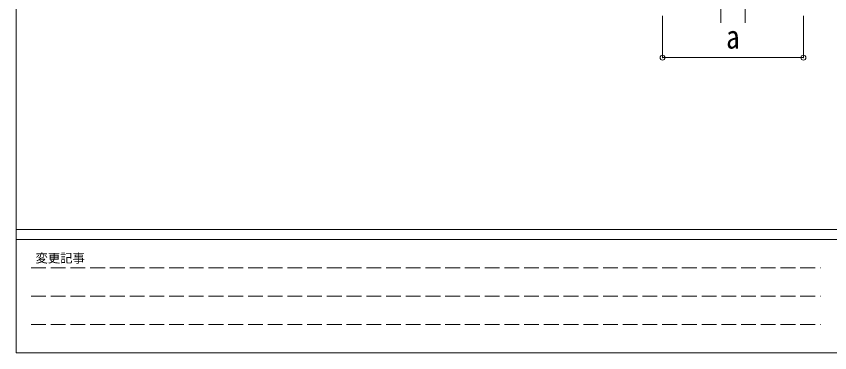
# Model space of a CAD drawing. Units: millimetres at full size; details may follow other scales. Extents: x -9783 to 9892, y -6828 to 6752.
# Drawn here: x -9783 to -4009, y -6828 to -4438 of the extents above; entities that cross this region are included whole.
import ezdxf
from ezdxf.enums import TextEntityAlignment as Align

# ---------------------------------------------------------------- set-up
doc = ezdxf.new("R2010")
doc.units = ezdxf.units.MM
doc.header["$LTSCALE"] = 35
doc.header["$PDMODE"] = 32
doc.header["$PDSIZE"] = 35
doc.linetypes.add('DASHED3', pattern=[4, 3, -1])
for name, color, linetype, lineweight in [('0-8_PARTS2', 2, 'Continuous', 9), ('0-A_寸法', 6, 'Continuous', 9), ('F-0_240', 7, 'Continuous', 9)]:
    doc.layers.add(name, color=color, linetype=linetype, lineweight=lineweight)
doc.styles.add('ＭＳ ゴシック', font='')
doc.styles.get('ＭＳ ゴシック').set_extended_font_data('MS Gothic')

msp = doc.modelspace()

# ---------------------------------------------------------------- linework, layer by layer
at = {"layer": '0-8_PARTS2'}
for p, q in [((-4782.51, -3725.96), (-4782.51, -4485.16)), ((-4610, -3725.96), (-4610, -4485.16))]:
    msp.add_line(p, q, dxfattribs=at)
at = {"layer": '0-A_寸法'}
for p, q in [((-5196.02, -4731.55), (-5196.02, -4435.16)), ((-5196.02, -4491.58), (-5196.02, -4435.16)), ((-4196.02, -4731.55), (-4196.02, -4435.16)), ((-5196.02, -4731.55), (-4196.02, -4731.55))]:
    msp.add_line(p, q, dxfattribs=at)
for p in [(-5196.02, -4731.55), (-4196.02, -4731.55)]:
    msp.add_point(p, dxfattribs=at)
at = {"layer": 'F-0_240', "color": 5}
for p, q in [((-9783.03, 6751.9), (-9783.03, -6828.1)), ((-9783.03, -5953.1), (9396.97, -5953.1)), ((-9783.03, -6023.1), (6285.75, -6023.1)), ((-9783.03, -6828.1), (9396.97, -6828.1))]:
    msp.add_line(p, q, dxfattribs=at)
at = {"layer": 'F-0_240', "color": 4, "linetype": 'DASHED3'}
for p, q in [((-9678.03, -6224.35), (-4074.25, -6224.35)), ((-9678.03, -6425.6), (-4074.25, -6425.6)), ((-9678.03, -6626.85), (-4074.25, -6626.85))]:
    msp.add_line(p, q, dxfattribs=at)

# ---------------------------------------------------------------- texts
at = {"layer": '0-A_寸法', "color": 7, "style": 'ＭＳ ゴシック', "width": 0.85}
msp.add_text('a', height=166.8, dxfattribs=at).set_placement((-4744.78, -4717.18), align=Align.BOTTOM_LEFT)
at = {"layer": 'F-0_240', "style": 'ＭＳ ゴシック'}
msp.add_text('変更記事', height=64.15, dxfattribs=at).set_placement((-9646.27, -6206.85), align=Align.BOTTOM_LEFT)

doc.saveas('drawing.dxf')
